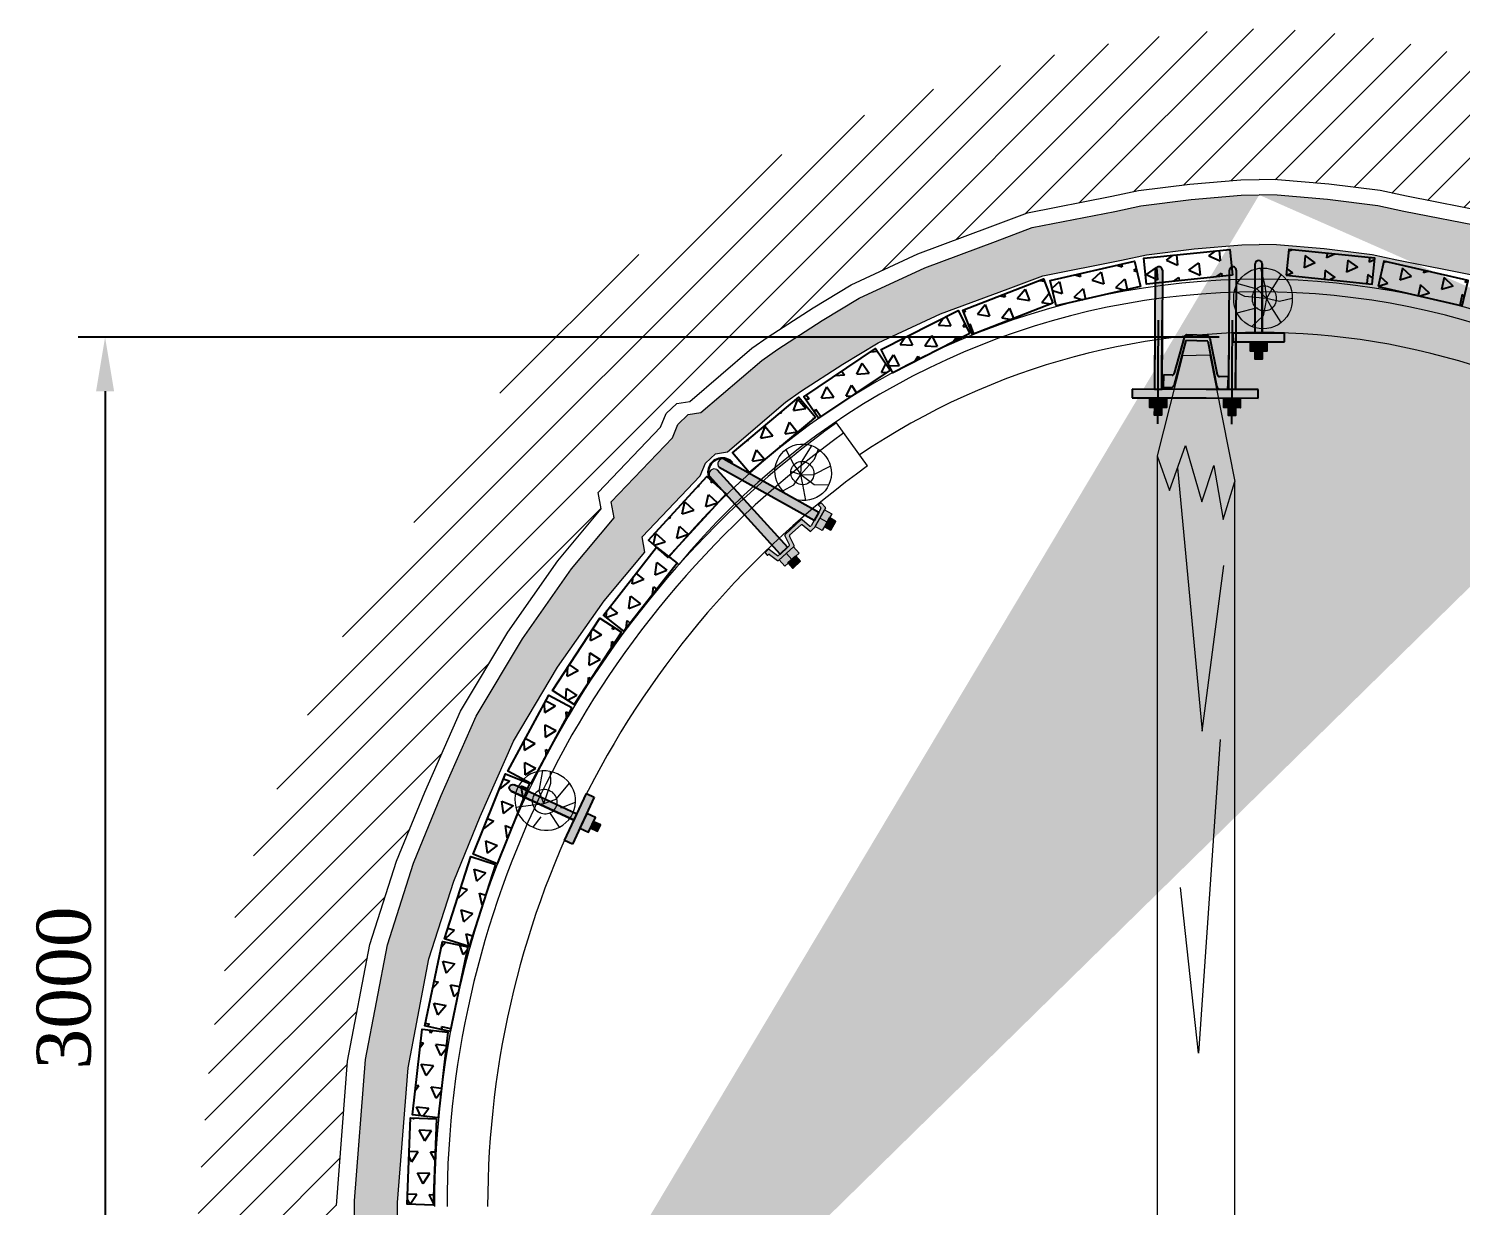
# Model space of a CAD drawing. Header units: millimetres. Extents: x -46762 to 217101, y -107409 to 31524.
# Drawn here: x 114351 to 117664, y -83309 to -80586 of the extents above; entities that cross this region are included whole.
import ezdxf

# ---------------------------------------------------------------- set-up
doc = ezdxf.new("R2010")
doc.units = ezdxf.units.MM
doc.layers.add('АП155', color=130, linetype='Continuous')
doc.styles.get("Standard").update_dxf_attribs({"font": 'TIMES.TTF'})
doc.dimstyles.new('ISO-25', dxfattribs={"dimscale": 50, "dimtxt": 2.5, "dimasz": 2.5, "dimexe": 1.25, "dimexo": 0.625, "dimtad": 1, "dimdec": 0, "dimtxsty": 'Standard', "dimcen": 2.5, "dimadec": 0, "dimazin": 0, "dimtfac": 1, "dimtdec": 0, "dimtmove": 0, "dimatfit": 3, "dimfxl": 1, "dimarcsym": 0})

# ---------------------------------------------------------------- blocks, each defined once
blk = doc.blocks.new('малик')
at = {"color": 7, "linetype": 'ByBlock', "lineweight": 9}
for p, q in [((117428.6909205339, 3163.968094087497), (117438.9293063907, 3122.875612338161)), ((117476.8090733806, 3149.679889349311), (117455.3292196006, 3115.312123301359)), ((117420.9614535526, 3115.312123301359), (117373.7057752367, 3128.200035569345)), ((117442.4413073326, 3093.832269521379), (117420.9614535526, 3115.312123301359)), ((117438.9293063907, 3122.875612338161), (117442.4362078757, 3093.83736897826)), ((117455.3292196006, 3115.312123301359), (117442.4413073326, 3093.832269521379)), ((117392.7884114651, 3098.669046341267), (117368.4238110949, 3110.614576150692)), ((117442.4443673377, 3093.837369529778), (117392.7884114651, 3098.669046341267)), ((117442.4362078757, 3093.83736897826), (117435.1750152459, 3053.928943744948)), ((117455.3321224337, 3072.364357724917), (117442.4413066432, 3093.84246912448)), ((117472.7174443139, 3086.577119380221), (117442.4443673377, 3093.837369529778)), ((117502.3518785533, 3093.841418669588), (117472.7174443139, 3086.577119380221)), ((117420.9643566998, 3072.359711900484), (117373.7104209998, 3059.465411741701)), ((117435.1750152459, 3053.928943744948), (117408.9592397311, 3028.510861341907)), ((117476.8166218418, 3037.999495631244), (117455.3321224337, 3072.364357724917))]:
    blk.add_line(p, q, dxfattribs=at)
at = {"color": 7, "linetype": 'ByBlock', "lineweight": 9, "extrusion": (0, 0, -1)}
for centre, major_axis, ratio, start_param, end_param in [((117434.6703237774, 3096.498831196397), (-47.89496162553311, 47.89496162553311), 0.9999999999990257, 5.458408654375653, 8.678623107073939), ((117437.5578575065, 3095.240444359137), (-19.5650630113129, 19.5650630113129), 0.9999999999981642, 5.430675389852599, 8.685277357385274), ((117434.6706836241, 3091.174856994578), (-47.89496162553311, 47.89496162553311), 0.9999999999990257, 2.31681600078586, 5.537030453484146), ((117437.5580472185, 3092.433634156318), (-19.5650630113204, 19.5650630113204), 0.9999999999974641, 2.310161750473125, 5.564763718006)]:
    blk.add_ellipse(centre, major_axis=major_axis, ratio=ratio, start_param=start_param, end_param=end_param, dxfattribs=at)
blk = doc.blocks.new('пзска2')
h = blk.add_hatch(color=9)
edge = h.paths.add_edge_path()
edge.add_line((79387.98750919643, 12480.88038879467), (79626.61282625502, 12400.73938868508))
edge.add_line((79626.61282625502, 12400.73938868508), (79619.42709265536, 12379.46739037297))
edge.add_line((79619.42709265536, 12379.46739037297), (79380.50641894205, 12459.07713288825))
edge.add_arc((79388.0866276481, 12468.66130303135), 12.219487769909, 90.46476017502539, 231.6592020791473, ccw=False)
edge = h.paths.add_edge_path()
edge.add_line((79376.41128150029, 12453.27671080609), (79570.36676375166, 12307.02080642545))
edge.add_line((79570.36676375166, 12307.02080642545), (79556.43053562287, 12288.54982692463))
edge.add_line((79556.43053562287, 12288.54982692463), (79362.53888556157, 12434.86732976127))
edge.add_arc((79372.4885213633, 12441.80124308344), 12.12742373903379, 71.12758126217437, 214.8726875495767, ccw=False)
h = blk.add_hatch(color=9)
edge = h.paths.add_edge_path()
edge.add_arc((79627.66398735114, 12420.72381651853), 1.914105600024586, 52.96569549510618, 133.1878639533618)
edge.add_line((79626.35398748063, 12422.11941695804), (79622.81355695822, 12418.79614233415))
edge.add_arc((79624.12355682859, 12417.40054189431), 1.914105600024586, 133.1878639533618, 232.9656954951062)
edge.add_line((79622.97070427213, 12415.8725591618), (79628.84420245845, 12411.44104481605))
edge.add_arc((79627.69134990202, 12409.91306208345), 1.914105600024586, -18.6650954844352, 52.96569549510622, ccw=False)
edge.add_line((79629.5047839201, 12409.30047959075), (79614.98623600847, 12366.32107847746))
edge.add_arc((79612.22517342953, 12367.25527092905), 2.914821109766541, 257.45859269138043, 341.3069946315402, ccw=False)
edge.add_line((79611.59223424859, 12364.40999939622), (79591.76046854799, 12375.53003915623))
edge.add_arc((79590.82431692723, 12373.86048221169), 1.914105600024586, 60.71984011856469, 142.9656954951062)
edge.add_line((79589.29633419457, 12375.0133347681), (79559.30466016682, 12335.26257932364))
edge.add_arc((79560.83264289954, 12334.10972676726), 1.914105600024586, 142.9656954951062, 217.0077024047578)
edge.add_line((79559.30412506853, 12332.95758376856), (79573.74374478357, 12313.80091985691))
edge.add_arc((79572.21522695292, 12312.64877685838), 1.914105600024586, -37.03430450489378, 37.00770240475782, ccw=False)
edge.add_line((79573.74320968543, 12311.49592430188), (79553.3143543138, 12284.41966196534))
edge.add_arc((79551.78637158129, 12285.5725145218), 1.914105600024586, 243.75876048676588, 322.96569549510616, ccw=False)
edge.add_line((79550.94004681602, 12283.85567596226), (79530.18626878763, 12294.08636202247))
edge.add_arc((79529.28421841265, 12292.60412100991), 1.735146477547994, 58.67647690679077, 148.0479790627951)
edge.add_line((79527.81196128958, 12293.52237601954), (79522.58798516571, 12286.59855452305))
edge.add_arc((79524.1159678984, 12285.44570196656), 1.914105600024586, 142.9656954951062, 232.9656954951062)
edge.add_line((79522.96311534199, 12283.91771923393), (79526.78307217342, 12281.03558784272))
edge.add_arc((79527.93592472986, 12282.56357057532), 1.914105600024586, 232.9656954951062, 322.9656954951062)
edge.add_line((79529.46390746254, 12281.41071801892), (79530.39560312434, 12282.64558094673))
edge.add_arc((79531.92358585686, 12281.49272839027), 1.914105600024586, 63.75876048676588, 142.9656954951062, ccw=False)
edge.add_line((79532.76991062213, 12283.2095669499), (79553.5236886504, 12272.97888088954))
edge.add_arc((79554.44295332953, 12274.3886519282), 1.68300384172545, 236.8929700268868, 329.831485954733)
edge.add_line((79555.8979961485, 12273.54286689265), (79584.53142966857, 12311.49341984757))
edge.add_arc((79583.00344693588, 12312.646272404), 1.914105600024586, 322.9656954951062, 397.0077024047578)
edge.add_line((79584.53196476665, 12313.79841540256), (79570.09234505187, 12332.95507931418))
edge.add_arc((79571.62086288244, 12334.1072223128), 1.914105600024586, 142.9656954951062, 217.0077024047578, ccw=False)
edge.add_line((79570.09288014992, 12335.26007486929), (79591.64296116919, 12363.82240185412))
edge.add_arc((79593.17094390187, 12362.66954929769), 1.914105600024586, 60.71984011856472, 142.9656954951062, ccw=False)
edge.add_line((79594.10709552257, 12364.33910624214), (79613.93886122323, 12353.21906648218))
edge.add_arc((79614.87501284402, 12354.88862342658), 1.914105600024586, 240.7198401185647, 322.9656954951062)
edge.add_line((79616.40299557667, 12353.73577087015), (79622.41552269796, 12361.70473235566))
edge.add_arc((79620.88753996545, 12362.85758491213), 1.914105600024586, 322.9656954951062, 341.3349045155648)
edge.add_line((79622.70097398342, 12362.24500241931), (79639.65450114332, 12412.43269670682))
edge.add_arc((79637.84106712518, 12413.04527919958), 1.914105600024586, 341.3349045155648, 412.9656954951062)
edge.add_line((79638.99391968161, 12414.57326193209), (79628.81683990761, 12422.25179925104))
edge = h.paths.add_edge_path(flags=16)
edge.add_arc((79620.88753996545, 12362.85758491213), 1.914105600024586, 322.9656954951062, 341.3349045155648)
edge.add_arc((79620.88753996545, 12362.85758491213), 1.914105600024586, 322.9656954951062, 341.3349045155648)
edge = h.paths.add_edge_path(flags=17)
edge.add_arc((79620.88753996545, 12362.85758491213), 1.914105600024586, 322.9656954951062, 341.3349045155648)
for points in [[(79638.48391189406, 12408.21222226877), (79656.85667648932, 12401.91922041512), (79642.3228326132, 12359.90285361517), (79623.96931663199, 12366.25150191964)], [(79653.34273550026, 12391.76065295233), (79646.02476543353, 12370.60489283986), (79661.44509861642, 12365.46674914093), (79668.66776640742, 12386.61382562178)], [(79583.94558119617, 12310.33219509802), (79599.40411664211, 12298.57659927863), (79572.38519902097, 12263.26957749148), (79556.96244741342, 12275.07193390929)], [(79592.87698438467, 12290.04725683594), (79605.15206058545, 12280.79099684118), (79591.3095542854, 12262.22888473643), (79578.80820147251, 12271.66284811296)]]:
    blk.add_hatch(color=9).paths.add_polyline_path(points)
at = {"color": 7}
for points in [[(79626.61282625502, 12400.73938868508), (79619.42709265536, 12379.46739037297), (79380.50641894205, 12459.07713288825)], [(79387.98750919643, 12480.88038879467), (79626.61282625502, 12400.73938868508)], [(79376.41128150029, 12453.27671080609), (79570.36676375166, 12307.02080642545), (79556.43053562287, 12288.54982692463), (79362.53888556157, 12434.86732976127)], [(79653.34273550026, 12391.76065295233), (79646.02476543353, 12370.60489283986), (79661.44509861642, 12365.46674914093), (79668.66776640742, 12386.61382562178), (79653.34273550026, 12391.76065295233)], [(79592.87698438467, 12290.04725683594), (79605.15206058545, 12280.79099684118), (79591.3095542854, 12262.22888473643), (79578.80820147251, 12271.66284811296), (79592.87698438467, 12290.04725683594)]]:
    blk.add_lwpolyline(points, dxfattribs=at)
at = {"color": 9, "linetype": 'ByBlock', "lineweight": 30}
blk.add_arc((79389.55610634592, 12450.26644457345), 32.10477288046426, 52.17423131706771, 238.6491880507332, dxfattribs=at)
at = {"layer": 'АП155', "color": 7, "lineweight": 9}
for p, q in [((79622.81355695822, 12418.79614233415), (79626.35398748063, 12422.11941695804)), ((79628.81683990761, 12422.25179925104), (79638.99391968161, 12414.57326193209)), ((79629.5047839201, 12409.30047959075), (79614.98623600847, 12366.32107847746)), ((79639.65450114332, 12412.43269670682), (79622.70097398342, 12362.24500241931)), ((79622.97070427213, 12415.8725591618), (79628.84420245845, 12411.44104481605)), ((79623.96931663199, 12366.25150191964), (79638.48391189406, 12408.21222226877)), ((79638.48391189406, 12408.21222226877), (79656.85667648932, 12401.91922041512)), ((79656.85667648932, 12401.91922041512), (79642.3228326132, 12359.90285361517)), ((79668.66776640742, 12386.61382562178), (79653.34273550019, 12391.76065295236)), ((79559.30466016682, 12335.26257932364), (79589.29633419457, 12375.0133347681)), ((79570.09288014992, 12335.26007486929), (79591.64296116919, 12363.82240185412)), ((79611.59223424859, 12364.40999939622), (79591.76046854799, 12375.53003915623)), ((79613.93886122323, 12353.21906648218), (79594.10709552257, 12364.33910624214)), ((79622.41552269796, 12361.70473235566), (79616.40299557667, 12353.73577087015)), ((79642.3228326132, 12359.90285361517), (79623.96931663199, 12366.25150191964)), ((79649.58975455136, 12380.91103701509), (79631.22661426303, 12387.23186209419)), ((79646.02476543354, 12370.60489283985), (79661.44509861642, 12365.46674914093)), ((79661.44509861642, 12365.46674914093), (79668.66776640742, 12386.61382562178)), ((79573.74374478357, 12313.80091985691), (79559.30412506853, 12332.95758376856)), ((79584.53196476665, 12313.79841540256), (79570.09234505187, 12332.95507931418)), ((79522.58798516571, 12286.59855452305), (79527.81196128958, 12293.52237601954)), ((79530.18626878763, 12294.08636202247), (79550.94004681602, 12283.85567596226)), ((79553.3143543138, 12284.41966196534), (79573.74320968543, 12311.49592430188)), ((79555.8979961485, 12273.54286689265), (79584.53142966857, 12311.49341984757)), ((79556.96244741342, 12275.07193390929), (79583.94558119617, 12310.33219509802)), ((79570.45401430462, 12292.7020645036), (79585.89465783161, 12280.92308838508)), ((79599.40411664211, 12298.57659927863), (79572.38519902097, 12263.26957749148)), ((79581.66704094349, 12307.69697902192), (79581.66704094349, 12307.69697902192)), ((79583.94558119617, 12310.33219509802), (79599.40411664211, 12298.57659927863)), ((79605.15206058545, 12280.79099684118), (79592.87698438467, 12290.04725683594)), ((79522.96311534199, 12283.91771923393), (79526.78307217342, 12281.03558784272)), ((79529.46390746254, 12281.41071801892), (79530.39560312434, 12282.64558094673)), ((79532.76991062213, 12283.2095669499), (79553.5236886504, 12272.97888088954)), ((79572.38519902097, 12263.26957749148), (79556.96244741342, 12275.07193390929)), ((79559.51661648304, 12278.33896102992), (79559.51661648304, 12278.33896102992)), ((79578.80820147251, 12271.66284811296), (79591.3095542854, 12262.22888473643)), ((79591.3095542854, 12262.22888473643), (79605.15206058545, 12280.79099684118))]:
    blk.add_line(p, q, dxfattribs=at)
for centre, radius, start, end in [((79388.0866276481, 12468.66130303135), 12.219487769909, 90.46476017502546, 231.6592020791473), ((79372.4885213633, 12441.80124308344), 12.12742373903379, 71.12758126217444, 214.8726875495767), ((79627.66398735114, 12420.72381651853), 1.914105600024586, 52.96569549510618, 133.1878639533618), ((79624.12355682859, 12417.40054189431), 1.914105600024586, 133.1878639533618, 232.9656954951062), ((79627.69134990202, 12409.91306208345), 1.914105600024586, 341.3349045155648, 52.96569549510618), ((79637.84106712518, 12413.04527919958), 1.914105600024586, 341.3349045155648, 52.96569549510618), ((79590.82431692723, 12373.86048221169), 1.914105600024586, 60.71984011856469, 142.9656954951062), ((79593.17094390187, 12362.66954929769), 1.914105600024586, 60.71984011856469, 142.9656954951062), ((79612.22517342953, 12367.25527092905), 2.914821109766541, 257.4585926913804, 341.3069946315402), ((79620.88753996545, 12362.85758491213), 1.914105600024586, 322.9656954951062, 341.3349045155648), ((79620.88753996545, 12362.85758491213), 1.914105600024586, 322.9656954951062, 341.3349045155648), ((79620.88753996545, 12362.85758491213), 1.914105600024586, 322.9656954951062, 341.3349045155648), ((79620.88753996545, 12362.85758491213), 1.914105600024586, 322.9656954951062, 341.3349045155648), ((79560.83264289954, 12334.10972676726), 1.914105600024586, 142.9656954951062, 217.0077024047578), ((79571.62086288244, 12334.1072223128), 1.914105600024586, 142.9656954951062, 217.0077024047578), ((79614.87501284402, 12354.88862342658), 1.914105600024586, 240.7198401185647, 322.9656954951062), ((79529.28421841265, 12292.60412100991), 1.735146477547994, 58.67647690679077, 148.0479790627951), ((79572.21522695292, 12312.64877685838), 1.914105600024586, 322.9656954951062, 37.00770240475778), ((79583.00344693588, 12312.646272404), 1.914105600024586, 322.9656954951062, 37.00770240475778), ((79524.1159678984, 12285.44570196656), 1.914105600024586, 142.9656954951062, 232.9656954951062), ((79527.93592472986, 12282.56357057532), 1.914105600024586, 232.9656954951062, 322.9656954951062), ((79531.92358585686, 12281.49272839027), 1.914105600024586, 63.75876048676592, 142.9656954951062), ((79551.78637158129, 12285.5725145218), 1.914105600024586, 243.7587604867659, 322.9656954951062), ((79554.44295332953, 12274.3886519282), 1.68300384172545, 236.8929700268868, 329.831485954733)]:
    blk.add_arc(centre, radius, start, end, dxfattribs=at)
blk = doc.blocks.new('мальчик')
at = {"color": 7, "linetype": 'ByBlock', "lineweight": 9}
for p, q in [((62110.5411704303, -3203.251974368038), (62085.97194289577, -3164.321193746476)), ((62083.27620618363, -3233.022133383558), (62042.34116641428, -3211.960909759669)), ((62111.79205275768, -3231.774464713362), (62110.5411704303, -3203.251974368038)), ((62111.79852717445, -3231.767395405818), (62083.27620618363, -3233.022133383558)), ((62107.09785335849, -3254.836199794005), (62111.79852717445, -3231.767395405818)), ((62134.35986856846, -3225.069260782394), (62111.79205275768, -3231.774464713362)), ((62100.17231643222, -3292.291638475426), (62107.09785335849, -3254.836199794005))]:
    blk.add_line(p, q, dxfattribs=at)
for points in [[(62146.7858041219, -3174.437593927016), (62127.79529363174, -3209.416393931552), (62111.79175579009, -3231.7676932888), (62081.42476313832, -3254.816826403253), (62047.11996643751, -3255.790661856568)], [(62153.31908767713, -3269.800450136626), (62128.16933134344, -3256.022516857224), (62111.79741108326, -3231.772872682202), (62080.45041735284, -3196.901753586132), (62071.1476882838, -3173.15576927796)]]:
    blk.add_lwpolyline(points, dxfattribs=at)
for centre, radius, start, end in [((62108.099128069, -3224.993232519671), 63.65949652277222, 315.2626785509929, 139.7673758162139), ((62104.71962127228, -3228.683259538283), 63.65949652277222, 135.2626785509929, 319.7673758162139), ((62107.51981327798, -3229.643810923456), 26.00486603317605, 133.6736795422713, 320.1486362764767), ((62109.30149624598, -3227.698421052695), 26.00486603317605, 314.8814180920772, 141.3563748268686)]:
    blk.add_arc(centre, radius, start, end, dxfattribs=at)
blk = doc.blocks.new('малчик')
at = {"color": 7, "linetype": 'ByBlock', "lineweight": 9}
for p, q in [((119627.7657393114, 1610.4430128768), (119628.4698462511, 1637.569267079249)), ((119654.6362349919, 1591.769802840485), (119646.6565953917, 1640.097049478427)), ((119615.593246907, 1573.865760420405), (119584.1780287269, 1611.446094139625)), ((119644.0689532542, 1563.29150951164), (119627.7657393114, 1610.4430128768)), ((119644.0630419651, 1563.292165543156), (119654.6362349919, 1591.769802840485)), ((119604.7621011095, 1553.266675202045), (119570.7307680805, 1566.50352419159)), ((119644.0723132252, 1563.296417088539), (119615.593246907, 1573.865760420405)), ((119668.9597904083, 1560.529138580998), (119644.0630419651, 1563.292165543156)), ((119709.1526768028, 1555.327278835044), (119668.9597904083, 1560.529138580998)), ((119607.6371590696, 1508.77504948611), (119629.9210252962, 1542.627032700286)), ((119669.0404644479, 1508.836633281964), (119650.0863085295, 1532.747085186653))]:
    blk.add_line(p, q, dxfattribs=at)
at = {"color": 7, "linetype": 'ByBlock', "lineweight": 9, "extrusion": (0, 0, -1)}
for centre, major_axis, ratio, start_param, end_param in [((119638.4088399553, 1569.248207332115), (-47.89496162578067, 47.89496162578067), 0.9999999999946823, 3.45771997180005, 6.677934424498158), ((119643.2482390612, 1571.467422897527), (-47.89496162578067, 47.89496162578067), 0.9999999999946823, 0.3161273182102568, 3.536341770908364), ((119643.3077980296, 1568.318162476637), (-19.56506301142971, 19.56506301142971), 0.999999999992481, 0.2883940536884071, 3.5429960212207)]:
    blk.add_ellipse(centre, major_axis=major_axis, ratio=ratio, start_param=start_param, end_param=end_param, dxfattribs=at)
at = {"color": 7, "linetype": 'ByBlock', "lineweight": 9, "extrusion": (0, 0, -0.9999999999999998)}
blk.add_ellipse((119640.7564568189, 1567.148187443883), major_axis=(-19.56506301141584, 19.56506301141584), ratio=0.9999999999939162, start_param=3.451065721488449, end_param=6.705667689021001, dxfattribs=at)
blk = doc.blocks.new('ск16')
h = blk.add_hatch(color=9)
edge = h.paths.add_edge_path()
edge.add_line((76510.91213818084, 28276.66980265561), (76510.91213818084, 28116.66980265561))
edge.add_line((76510.91213818084, 28116.66980265561), (76494.91213818084, 28116.66980265561))
edge.add_line((76494.91213818084, 28116.66980265561), (76494.91213818084, 28276.66980265561))
edge.add_arc((76502.91213818084, 28276.66980265561), 8, 0, 180, ccw=False)
for points in [[(76562.91213818084, 28116.66980265561), (76442.91213818084, 28116.66980265561), (76442.91213818084, 28096.66980265561), (76562.91213818084, 28096.66980265561)], [(76521.91213818084, 28096.66980265561), (76521.91213818084, 28074.66980265561), (76483.91213818084, 28074.66980265561), (76483.91213818084, 28096.66980265561)], [(76494.91213818084, 28074.66980265561), (76510.91213818084, 28074.66980265561), (76510.91213818084, 28056.66980265561), (76494.91213818084, 28056.66980265561)]]:
    blk.add_hatch(color=9).paths.add_polyline_path(points)
at = {"color": 7}
for p, q in [((76494.91213818084, 28116.66980265561), (76494.91213818084, 28276.66980265561)), ((76510.91213818084, 28116.66980265561), (76510.91213818084, 28276.66980265561)), ((76442.91213818084, 28116.66980265561), (76442.91213818084, 28096.66980265561)), ((76562.91213818084, 28116.66980265561), (76442.91213818084, 28116.66980265561)), ((76442.91213818084, 28096.66980265561), (76562.91213818084, 28096.66980265561)), ((76562.91213818084, 28096.66980265561), (76562.91213818084, 28116.66980265561)), ((76494.91213818084, 28074.66980265561), (76494.91213818084, 28056.66980265561)), ((76510.91213818084, 28074.66980265561), (76510.91213818084, 28056.66980265561))]:
    blk.add_line(p, q, dxfattribs=at)
for points in [[(76510.91213818084, 28276.66980265561), (76510.91213818084, 28116.66980265561), (76494.91213818084, 28116.66980265561), (76494.91213818084, 28276.66980265561)], [(76502.91213818084, 28096.66980265561), (76521.91213818084, 28096.66980265561), (76521.91213818084, 28074.66980265561), (76483.91213818084, 28074.66980265561), (76483.91213818084, 28096.66980265561), (76521.91213818084, 28096.66980265561)], [(76521.91213818084, 28096.66980265561), (76521.91213818084, 28074.66980265561), (76483.91213818084, 28074.66980265561), (76483.91213818084, 28096.66980265561), (76521.91213818084, 28096.66980265561)], [(76494.91213818084, 28074.66980265561), (76510.91213818084, 28074.66980265561), (76510.91213818084, 28056.66980265561), (76494.91213818084, 28056.66980265561), (76494.91213818084, 28074.66980265561)]]:
    blk.add_lwpolyline(points, dxfattribs=at)
blk.add_arc((76502.91213818084, 28276.66980265561), 8, 0, 180, dxfattribs=at)
blk = doc.blocks.new('затяж')
h = blk.add_hatch()
h.set_pattern_fill('TRIANG', scale=6, style=0)
h.set_pattern_definition([(59.99999999999999, (-60928.14965484699, 7032.150187674619), (-28.5749897581405, 49.49334591314033), [28.575, -28.575]), (120, (-60928.14965484699, 7032.150187674619), (-57.14998975814051, 5.913140350699564e-06), [28.57499999999999, -28.57499999999999]), (0, (-60942.43715484699, 7056.896887674618), (28.575, 49.49334), [28.575, -28.575])])
h.paths.add_polyline_path([(59094.13031474774, -5736.145065864868), (59094.13031474774, -5936.145065864868), (59034.13031474774, -5936.145065864868), (59034.13031474774, -5736.145065864868)])
at = {"color": 7}
blk.add_lwpolyline([(59094.13031474774, -5736.145065864868), (59094.13031474774, -5936.145065864868), (59034.13031474774, -5936.145065864868), (59034.13031474774, -5736.145065864868), (59094.13031474774, -5736.145065864868)], dxfattribs=at)
blk = doc.blocks.new('*D350')
at = {"color": 0, "lineweight": -2}
for p, q in [((117105.8737092593, -81300.37447178375), (114465.7103232909, -81300.37447178375)), ((114528.2103232909, -81425.37447178375), (114528.2103232909, -84186.97392309329)), ((117105.8737092593, -84311.97392309329), (114465.7103232909, -84311.97392309329))]:
    blk.add_line(p, q, dxfattribs=at)
at = {"color": 0, "lineweight": 0}
for points in [[(114507.3769899576, -81425.37447178375), (114549.0436566242, -81425.37447178375), (114528.2103232909, -81300.37447178375)], [(114507.3769899576, -84186.97392309329), (114549.0436566242, -84186.97392309329), (114528.2103232909, -84311.97392309329)]]:
    blk.add_solid(points, dxfattribs=at)
at = {"layer": 'Defpoints', "color": 0, "lineweight": 0}
for p in [(117137.1237092593, -81300.37447178375), (114528.2103232909, -84311.97392309329), (117137.1237092593, -84311.97392309329)]:
    blk.add_point(p, dxfattribs=at)
at = {"color": 0, "lineweight": 15, "insert": (114433.3788524906, -82806.1741974385), "char_height": 125, "attachment_point": 5, "rotation": 90}
blk.add_mtext('3000', dxfattribs=at)
blk = doc.blocks.new('СВПУСИЛ')
for p, q in [((92835.68864560979, -42722.83628213483), (92813.13744283852, -42805.17972907244)), ((92889.34829006574, -42718.48972523742), (92841.87090192134, -42717.02425091516)), ((92895.1603212854, -42724.67198154904), (92912.59007695144, -42808.24951212644)), ((92839.92056259899, -42729.97024166628), (92812.07433528174, -42834.5254429917)), ((92890.49647502229, -42731.53135747064), (92839.92056259899, -42729.97024166628)), ((92890.49647502229, -42731.53135747064), (92911.8412693842, -42837.60492747583)), ((92807.98556257886, -42810.02308842212), (92787.99508336019, -42809.40604660222)), ((92937.42391551984, -42814.01843420598), (92917.43343630117, -42813.40139238608)), ((92806.09132797911, -42838.97843119822), (92787.10037272134, -42838.39224146931)), ((92936.52920488098, -42843.00462907307), (92917.5382496232, -42842.41843934415))]:
    blk.add_line(p, q)
at = {"color": 7}
for p, q in [((92787.99508336019, -42809.40604660222), (92787.10037272134, -42838.39224146931)), ((92937.42391551984, -42814.01843420598), (92936.52920488098, -42843.00462907307))]:
    blk.add_line(p, q, dxfattribs=at)
for centre, radius, start, end in [((92841.68578937539, -42723.02139468079), 5.999999999999999, 88.23202484565921, 178.2320248464925), ((92889.16317751977, -42724.48686900306), 5.999999999999999, 358.2320248464926, 88.23202484565921), ((92808.13982303382, -42805.02546861746), 4.999999999999999, 268.2320248456592, 358.2320248464926), ((92917.58769675612, -42808.40377258141), 4.999999999999999, 178.2320248464925, 268.2320248456592), ((92806.27644052506, -42832.98128743262), 5.999999999999999, 268.2320248456592, 358.2320248464926), ((92917.7233621692, -42836.42129557856), 5.999999999999999, 178.2320248464925, 268.2320248456592)]:
    blk.add_arc(centre, radius, start, end)
blk = doc.blocks.new('спецск')
h = blk.add_hatch(color=9)
edge = h.paths.add_edge_path()
edge.add_line((92785.5398890838, -42466.88011163719), (92783.95573497117, -42742.66077485179))
edge.add_line((92783.95573497117, -42742.66077485179), (92767.95599893623, -42742.56886830785))
edge.add_line((92767.95599893623, -42742.56886830785), (92769.53967341034, -42466.87170394573))
edge.add_arc((92777.53987016655, -42466.70668996213), 8.00189838437035, -1.2418438218481924, 181.1816289845473, ccw=False)
h = blk.add_hatch(color=9)
edge = h.paths.add_edge_path()
edge.add_line((92956.53065366369, -42467.11995945335), (92954.94649955106, -42742.90062266796))
edge.add_line((92954.94649955106, -42742.90062266796), (92938.94676351614, -42742.80871612403))
edge.add_line((92938.94676351614, -42742.80871612403), (92940.53043799025, -42467.11155176189))
edge.add_arc((92948.53063474646, -42466.94653777829), 8.00189838437035, -1.2418438218481924, 181.1816289845473, ccw=False)
for points in [[(92886.94762140264, -42742.51001985621), (92715.95685682274, -42742.27017204004), (92715.84197364282, -42762.2698420837), (92886.83273822271, -42762.50968989986), (93006.83075848463, -42763.19898897942), (93006.94564166456, -42743.19931893576)], [(92794.84067031524, -42762.7236306444), (92794.71429881733, -42784.72326769243), (92756.7149257344, -42784.50498965057), (92756.84129723231, -42762.50535260254)], [(92767.7147442584, -42784.56817539953), (92783.7144802933, -42784.66008194347), (92783.6110854314, -42802.65978498275), (92767.61134939647, -42802.5678784388)], [(92965.83143489517, -42762.96347846057), (92965.70506339724, -42784.9631155086), (92927.70569031431, -42784.74483746674), (92927.83206181222, -42762.74520041872)], [(92938.7055088383, -42784.80802321569), (92954.70524487321, -42784.89992975963), (92954.60185001131, -42802.89963279893), (92938.60211397638, -42802.80772625498)]]:
    blk.add_hatch(color=9).paths.add_polyline_path(points)
at = {"color": 7}
for p, q in [((92767.95599893623, -42742.56886830785), (92768.87506437564, -42582.57150795864)), ((92775.32780616144, -42822.64122019215), (92776.70922314876, -42582.15445813439)), ((92783.95573497117, -42742.66077485179), (92784.87480041054, -42582.66341450257)), ((92938.94676351614, -42742.80871612403), (92939.86582895555, -42582.8113557748)), ((92946.31857074135, -42822.88106800831), (92947.69998772867, -42582.39430595055)), ((92954.94649955106, -42742.90062266796), (92955.86556499045, -42582.90326231874)), ((92715.95685682274, -42742.27017204004), (92715.84197364282, -42762.2698420837)), ((92886.94762140264, -42742.51001985621), (92715.95685682274, -42742.27017204004)), ((93006.94564166456, -42743.19931893576), (92886.94762140264, -42742.51001985621)), ((93006.83075848463, -42763.19898897942), (93006.94564166456, -42743.19931893576)), ((92715.84197364282, -42762.2698420837), (92886.83273822271, -42762.50968989986)), ((92767.7147442584, -42784.56817539953), (92767.61134939647, -42802.5678784388)), ((92783.7144802933, -42784.66008194347), (92783.6110854314, -42802.65978498275)), ((92886.83273822271, -42762.50968989986), (93006.83075848463, -42763.19898897942)), ((92938.7055088383, -42784.80802321569), (92938.60211397638, -42802.80772625498)), ((92954.70524487321, -42784.89992975963), (92954.60185001131, -42802.89963279893))]:
    blk.add_line(p, q, dxfattribs=at)
for points in [[(92785.5398890838, -42466.88011163719), (92783.95573497117, -42742.66077485179), (92767.95599893623, -42742.56886830785), (92769.53967341034, -42466.87170394573)], [(92956.53065366369, -42467.11995945335), (92954.94649955106, -42742.90062266796), (92938.94676351614, -42742.80871612403), (92940.53043799025, -42467.11155176189)], [(92775.84098377377, -42762.61449162348), (92794.84067031524, -42762.7236306444), (92794.71429881733, -42784.72326769243), (92756.7149257344, -42784.50498965057), (92756.84129723231, -42762.50535260254), (92794.84067031524, -42762.7236306444)], [(92794.84067031524, -42762.7236306444), (92794.71429881733, -42784.72326769243), (92756.7149257344, -42784.50498965057), (92756.84129723231, -42762.50535260254), (92794.84067031524, -42762.7236306444)], [(92767.7147442584, -42784.56817539953), (92783.7144802933, -42784.66008194347), (92783.6110854314, -42802.65978498275), (92767.61134939647, -42802.5678784388), (92767.7147442584, -42784.56817539953)], [(92946.83174835368, -42762.85433943965), (92965.83143489517, -42762.96347846057), (92965.70506339724, -42784.9631155086), (92927.70569031431, -42784.74483746674), (92927.83206181222, -42762.74520041872), (92965.83143489517, -42762.96347846057)], [(92965.83143489517, -42762.96347846057), (92965.70506339724, -42784.9631155086), (92927.70569031431, -42784.74483746674), (92927.83206181222, -42762.74520041872), (92965.83143489517, -42762.96347846057)], [(92938.7055088383, -42784.80802321569), (92954.70524487321, -42784.89992975963), (92954.60185001131, -42802.89963279893), (92938.60211397638, -42802.80772625498), (92938.7055088383, -42784.80802321569)]]:
    blk.add_lwpolyline(points, dxfattribs=at)
for centre in [(92777.53987016655, -42466.70668996213), (92948.53063474646, -42466.94653777829)]:
    blk.add_arc(centre, 8.00189838437035, 358.7581561781518, 181.1816289845474, dxfattribs=at)

msp = doc.modelspace()

# ---------------------------------------------------------------- hatches: boundary and pattern name
at = {"lineweight": 0}
h = msp.add_hatch(dxfattribs=at)
h.set_pattern_fill('JIS_WOOD', scale=100, style=0)
h.set_pattern_definition([(45, (56195.76325502712, -78375.66156037094), (-49.99999991609842, 49.99999991609842), [])])
h.paths.add_polyline_path([(118750.6534083098, -81733.63051899284), (118752.1618696954, -81757.50101246405), (118077.335959124, -81633.52145728393), (118184.405920295, -81270.61903828377), (118348.9813645023, -81329.78546330356), (118383.5420986236, -81335.45342536186), (118372.1248235221, -81325.65490655105), (118334.618646199, -81299.10318880039), (118229.9147656879, -81231.94271745006), (118142.4009282779, -81178.8389361423), (117987.6888113358, -81106.9927861756), (117820.7092073889, -81045.19923232532), (117734.1855293716, -81012.36040587178), (117539.233634408, -80974.04849931048), (117477.9002337936, -80960.91303789034), (117359.155455072, -80946.11320959349), (117240.9472528315, -80936.14014898124), (117198.29455133, -80935.2611904023), (117155.6418498286, -80936.14014898124), (117037.4336475881, -80946.11320959349), (116918.6888688665, -80960.91303789034), (116857.355468252, -80974.04849931048), (116662.4035732884, -81012.36040587178), (116575.8798952712, -81045.19923232532), (116408.9002913243, -81106.9927861756), (116254.1881743822, -81178.8389361423), (116166.6743369722, -81231.94271745006), (116061.9704564611, -81299.10318880039), (116024.464279138, -81325.65490655105), (115880.6917520873, -81449.04317549116), (115850.9996498785, -81453.72850830093), (115825.9955316629, -81477.15690138275), (115813.4934725552, -81508.3942977497), (115669.3123174432, -81659.68569639859), (115676.0019449586, -81697.57122349617), (115575.6598376048, -81817.91432004538), (115459.709175726, -81982.82842152915), (115350.4481413626, -82165.57127079318), (115267.9444643723, -82352.77156635729), (115202.6884649063, -82512.57326395431), (115141.0438384059, -82705.35211062092), (115089.3423026176, -82975.64003515246), (115063.5134358043, -83309.66563790185), (115063.5134358043, -84314.96154953045), (119333.0756668558, -84314.96154953045), (119333.0756668558, -83309.66563790185), (119307.2468000424, -82975.64003515246), (119255.5452642542, -82705.35211062092), (119193.9006377538, -82512.57326395431), (119128.6446382878, -82352.77156635729), (119046.1409612974, -82165.57127079318), (118936.8799269341, -81982.82842152915), (118820.9292650552, -81817.91432004538)])
h.paths.add_polyline_path([(119046.055732599, -84632.19402997571), (119653.2928341847, -84503.1217995442), (119653.2928341847, -84183.14922473943), (119333.0756668558, -84251.21348481457), (119333.0756668558, -83309.66563790193), (119307.2468000425, -82975.64003515255), (119255.5452642542, -82705.35211062092), (119193.9006377537, -82512.57326395423), (119128.6446382877, -82352.77156635743), (119046.1409612975, -82165.5712707933), (118936.8799269341, -81982.82842152918), (118820.9292650552, -81817.91432004535), (118750.6534083098, -81733.63051899281), (118752.1618696954, -81757.50101246405), (118077.335959124, -81633.52145728393), (118184.405920295, -81270.61903828377), (118348.9813645024, -81329.78546330356), (118383.5420986236, -81335.45342536186), (118372.1248235221, -81325.654906551), (118362.1478556018, -81318.59191972773), (118440.5054303993, -81331.44256576359), (118620.1096206667, -81151.16524599178), (118698.3943887555, -81164.06508823665), (118548.1993643509, -81035.16491207042), (118505.0672604293, -81004.63043665717), (118384.6577978416, -80927.3958946043), (118284.01688482, -80866.32654610038), (118106.0979503366, -80783.70347363866), (117914.0714057977, -80712.64088671084), (117814.5691760779, -80674.87623628927), (117590.3744968697, -80630.81754374379), (117519.8410861631, -80615.71176311062), (117383.2845906333, -80598.69196056924), (117247.3451580567, -80587.22294086516), (117198.29455133, -80586.21213849938), (117149.2439446033, -80587.22294086516), (117013.3045120268, -80598.69196056924), (116876.7480164969, -80615.71176311062), (116806.2146057904, -80630.81754374379), (116582.0199265822, -80674.87623628927), (116482.5176968624, -80712.64088671084), (116290.4911523234, -80783.70347363866), (116112.57221784, -80866.32654610038), (116011.9313048185, -80927.3958946043), (115891.5218422308, -81004.63043665717), (115848.3897383091, -81035.16491207042), (115683.0513322009, -81177.06142135155), (115648.9054146608, -81182.44955408279), (115620.1506787129, -81209.39220612688), (115605.773310739, -81245.31521194888), (115439.9649823601, -81419.30032039511), (115447.6580540029, -81462.86867655731), (115332.2646305461, -81601.26323758891), (115198.9213693854, -81790.91445429524), (115073.2711798675, -82001.0687309489), (114978.3919513286, -82216.34907084762), (114903.3475519427, -82400.12102308418), (114832.4562314673, -82621.81669675079), (114772.9994653108, -82932.64780996206), (114743.2962684754, -83316.77725312386), (114743.2962684754, -84632.19402997571)])
at = {"lineweight": 15}
h = msp.add_hatch(dxfattribs=at)
h.set_pattern_fill('GRAVEL', scale=10, style=0)
h.set_pattern_definition([(228.0128, (24572.1670675493, -38712.40461960947), (-2032.001726589601, -2286.002808951258), [34.1721, -3383.05]), (184.9697, (24549.3070675493, -38737.80461960947), (3048.004930617913, 253.9982075387458), [58.6405, -5805.4]), (132.5104, (24490.8870675493, -38742.88461960947), (2539.998151833169, -2794.002729246041), [41.34819999999999, -4093.47]), (267.2737, (24391.8270675493, -38806.38461960947), (253.9988970828173, 5079.998365336643), [53.40049999999999, -5286.639999999999]), (292.8337, (24389.2870675493, -38859.72461960947), (-1270.003605550191, 3048.001733005111), [52.3634, -5183.98]), (357.2737, (24409.6070675493, -38907.98461960947), (-5079.998365336643, 253.9988970828175), [53.40049999999999, -5286.639999999999]), (37.6942, (24462.9470675493, -38910.52461960947), (-3302.002086123993, -2539.997735698489), [70.61939999999998, -6991.310000000001]), (72.2553, (24518.8270675493, -38867.34461960947), (1778.00355654672, 5588.00162060364), [66.672, -6600.53]), (121.4296, (24539.1470675493, -38803.84461960947), (-2032.000523526448, 3301.996115997269), [53.5813, -5304.55]), (175.2364, (24511.2070675493, -38758.12461960947), (2793.997805305446, -253.9976162721156), [61.17129999999998, -2997.389999999999]), (222.3974, (24450.2470675493, -38753.04461960947), (-3048.000091723971, -2793.996365063697), [79.1078, -7831.68]), (138.8141, (24643.2870675493, -38808.92461960948), (-1777.998867422474, 1523.997655712401), [27.0005, -2673.06]), (171.4692, (24622.9670675493, -38791.14461960948), (3301.99495955914, -508.0012800045699), [51.36819999999997, -5085.459999999997]), (225, (24572.1670675493, -38783.52461960947), (-5.329070518200751e-14, -253.9998268700197), [35.9209, -323.289]), (203.1986, (24554.3870675493, -38753.04461960947), (1270.004282559083, 508.0022274306265), [19.3441, -1915.06]), (291.8014, (24536.6070675493, -38760.66461960947), (-254.0001781894509, 762.0004908731864), [27.3566, -1340.48]), (30.9638, (24546.7670675493, -38786.06461960947), (761.9991954808227, 508.0003958660552), [44.43199999999998, -1436.629999999999]), (161.5651, (24584.8670675493, -38763.20461960947), (508.0002318180981, -253.9996222465077), [32.1287, -771.0899999999999]), (16.38950000000001, (24389.2870675493, -38760.66461960947), (2540.001401396935, 761.9984149967804), [45.00880000000001, -4455.88]), (70.3462, (24432.4670675493, -38747.96461960947), (-1015.997168867651, -2793.9960488545), [37.7599, -3738.219999999999]), (293.1986, (24584.8670675493, -38712.40461960947), (-508.0022274306264, 1270.004282559083), [38.688, -1895.72]), (343.6105, (24600.1070675493, -38747.96461960947), (-2540.001401396935, 761.9984149967811), [45.00879999999999, -4455.879999999997]), (339.444, (24389.2870675493, -38918.14461960948), (-1270.001576425591, 507.9993836050138), [43.4035, -2126.77]), (294.7751, (24429.9270675493, -38933.38461960947), (-1269.997040362684, 2793.998702615667), [36.36719999999998, -3600.359999999999]), (66.80140000000002, (24587.4070675493, -38966.40461960947), (508.0022274306268, 1270.004282559083), [38.688, -1895.72]), (17.35400000000001, (24602.6470675493, -38930.84461960947), (-3302.000178185996, -1015.998467560563), [42.57829999999999, -4215.239999999999]), (69.444, (24462.9470675493, -38966.40461960947), (-507.9993836050144, -1270.001576425591), [21.7018, -2148.48]), (101.3099, (24572.1670675493, -38966.40461960947), (-253.9987462887348, 1015.996746090262), [12.9515, -1282.2]), (165.9638, (24569.6270675493, -38953.70461960947), (762.0005354697173, -253.9995604123641), [52.3634, -994.905]), (186.0090000000001, (24518.8270675493, -38941.00461960947), (2539.996254442795, 253.9994068547858), [48.5267, -4804.139999999999]), (303.6901, (24546.7670675493, -38808.92461960948), (-254.0000871307233, 507.999509923184), [36.6324, -879.178]), (353.1572, (24567.0870675493, -38839.40461960947), (4318.001785664343, -508.002275165484), [63.95569999999999, -6331.599999999999]), (60.94540000000001, (24630.5870675493, -38847.02461960947), (-1015.997636582909, -1777.995761083413), [26.1508, -2588.94]), (90, (24643.2870675493, -38824.16461960947), (-254, 254), [15.24, -238.76]), (120.2564, (24513.7470675493, -38933.38461960947), (1015.997846683611, -1777.999103247756), [35.2867, -3493.39]), (48.01279999999999, (24495.9670675493, -38902.90461960947), (2032.001726589601, 2286.002808951258), [68.3443, -3348.88]), (0, (24541.6870675493, -38852.10461960947), (254, 254), [66.04, -187.96]), (325.3048, (24607.7270675493, -38852.10461960947), (-2539.995599095369, 1778.000169048476), [40.161, -3975.93]), (254.0546, (24640.7470675493, -38874.96461960947), (-254.0006479701474, -1016.002420320363), [36.9829, -1812.17]), (207.646, (24630.5870675493, -38910.52461960947), (-4825.998304902272, -2540.001597472339), [60.2145, -5961.25]), (175.4261, (24577.2470675493, -38938.46461960947), (-3302.000760474751, 253.9987711219462), [63.70289999999998, -6306.579999999997]), (175.4261, (24577.2470675493, -38938.46461960947), (-3302.000760474751, 253.9987711219462), [63.70289999999998, -6306.579999999997])])
edge = h.paths.add_edge_path()
edge.add_line((115105.3718890499, -84311.79409992907), (115105.3718890499, -83298.93695769808))
edge.add_line((115105.3718890499, -83298.93695769808), (115130.6943074944, -82971.46087657123))
edge.add_line((115130.6943074944, -82971.46087657123), (115181.3820876789, -82706.4727152658))
edge.add_line((115181.3820876789, -82706.4727152658), (115241.8179960127, -82517.47384598482))
edge.add_line((115241.8179960127, -82517.47384598482), (115305.7944660774, -82360.80551500733))
edge.add_line((115305.7944660774, -82360.80551500733), (115386.680423911, -82177.27581347391))
edge.add_line((115386.680423911, -82177.27581347391), (115493.7990850516, -81998.1161573327))
edge.add_line((115493.7990850516, -81998.11615733268), (115607.4762045406, -81836.43566568193))
edge.add_line((115607.4762045406, -81836.43566568193), (115705.8508195933, -81718.4522376925))
edge.add_line((115705.8508195933, -81718.4522376925), (115699.2923612449, -81681.30956406743))
edge.add_line((115699.2923612449, -81681.30956406743), (115840.6464348841, -81532.98466343127))
edge.add_line((115840.6464348841, -81532.98466343127), (115852.903355578, -81502.35976503229))
edge.add_line((115852.903355578, -81502.35976503229), (115877.4171969658, -81479.39075220698))
edge.add_line((115877.4171969658, -81479.39075220698), (115906.527101092, -81474.79728866799))
edge.add_line((115906.527101092, -81474.79728866799), (116047.4805589849, -81353.82839755024))
edge.add_line((116047.4805589849, -81353.82839755024), (116084.2513210664, -81327.79730171626))
edge.add_line((116084.2513210664, -81327.79730171626), (116186.9021843126, -81261.95370235319))
edge.add_line((116186.9021843126, -81261.95370235319), (116272.7000641263, -81209.8911716593))
edge.add_line((116272.7000641263, -81209.8911716593), (116424.3786101479, -81139.45376973116))
edge.add_line((116424.3786101479, -81139.45376973116), (116588.0841042135, -81078.87185419168))
edge.add_line((116588.0841042135, -81078.87185419168), (116672.9112395245, -81046.67692629604))
edge.add_line((116672.9112395245, -81046.67692629604), (116864.0405483124, -81009.1162335889))
edge.add_line((116864.0405483124, -81009.1162335889), (116924.1713332285, -80996.23833023582))
edge.add_line((116924.1713332285, -80996.23833023582), (117040.5877829556, -80981.72869465066))
edge.add_line((117040.5877829556, -80981.72869465066), (117156.478177309, -80971.95118424651))
edge.add_line((117156.478177309, -80971.95118424651), (117198.29455133, -80971.08946014951))
edge.add_line((115205.034872968, -84311.79409992907), (115205.034872968, -83302.93400989228))
edge.add_line((115205.034872968, -83302.93400989228), (115229.1514619627, -82991.05202786671))
edge.add_line((115229.1514619627, -82991.05202786671), (115277.4255383289, -82738.68235043297))
edge.add_line((115277.4255383289, -82738.68235043297), (115334.9835462659, -82558.68342730822))
edge.add_line((115334.9835462659, -82558.68342730822), (115395.913517756, -82409.47549304395))
edge.add_line((115395.913517756, -82409.47549304395), (115472.9477633119, -82234.68530110735))
edge.add_line((115472.9477633119, -82234.68530110735), (115574.9655358267, -82064.05705716333))
edge.add_line((115574.9655358267, -82064.05705716333), (115683.2294591496, -81910.07563654357))
edge.add_line((115683.2294591496, -81910.07563654357), (115776.9195687236, -81797.71046702983))
edge.add_line((115776.9195687236, -81797.71046702983), (115770.6734179156, -81762.33649214881))
edge.add_line((115770.6734179156, -81762.33649214881), (115905.2963451911, -81621.07468201913))
edge.add_line((115905.2963451911, -81621.07468201913), (115916.9696029947, -81591.90811211534))
edge.add_line((115916.9696029947, -81591.90811211534), (115940.3161186022, -81570.03286180552))
edge.add_line((115940.3161186022, -81570.03286180552), (115968.0398368177, -81565.65813462553))
edge.add_line((115968.0398368177, -81565.65813462553), (116102.281225287, -81450.44966689433))
edge.add_line((116102.281225287, -81450.44966689433), (116137.300998698, -81425.65814705245))
edge.add_line((116137.300998698, -81425.65814705245), (116235.0637255991, -81362.94995718286))
edge.add_line((116235.0637255991, -81362.94995718286), (116316.7759920884, -81313.36659461726))
edge.add_line((116316.7759920884, -81313.36659461726), (116461.2317502042, -81246.2833546857))
edge.add_line((116461.2317502042, -81246.2833546857), (116617.1417445524, -81188.58629226714))
edge.add_line((116617.1417445524, -81188.58629226714), (116697.9294924677, -81157.92445617606))
edge.add_line((116697.9294924677, -81157.92445617606), (116879.957405599, -81122.15236788354))
edge.add_line((116879.957405599, -81122.15236788354), (116937.2248198048, -81109.88769802346))
edge.add_line((116937.2248198048, -81109.88769802346), (117048.0976290687, -81096.06899746618))
edge.add_line((117048.0976290687, -81096.06899746618), (117158.4694332147, -81086.75708279555))
edge.add_line((117158.4694332147, -81086.75708279555), (117198.29455133, -81085.93639317935))
edge.add_line((115105.3718890499, -84311.79409992907), (115205.034872968, -84311.79409992907))
edge.add_line((118272.6618777742, -81302.34788772358), (118209.6869183475, -81261.95370235319))
edge.add_line((118209.6869183475, -81261.95370235319), (118123.8890385338, -81209.8911716593))
edge.add_line((118123.8890385338, -81209.8911716593), (117972.2104925121, -81139.45376973116))
edge.add_line((117972.2104925121, -81139.45376973116), (117808.5049984465, -81078.87185419168))
edge.add_line((117808.5049984465, -81078.87185419168), (117723.6778631355, -81046.67692629604))
edge.add_line((117723.6778631355, -81046.67692629604), (117532.5485543477, -81009.1162335889))
edge.add_line((117532.5485543477, -81009.1162335889), (117472.4177694316, -80996.23833023582))
edge.add_line((117472.4177694316, -80996.23833023582), (117356.0013197045, -80981.72869465066))
edge.add_line((117356.0013197045, -80981.72869465066), (117240.1109253511, -80971.95118424651))
edge.add_line((117240.1109253511, -80971.95118424651), (117198.29455133, -80971.08946014951))
edge.add_line((118301.3469224753, -81456.49070691763), (118294.3078773731, -81450.44966689433))
edge.add_line((118294.3078773731, -81450.44966689433), (118259.2881039621, -81425.65814705245))
edge.add_line((118259.2881039621, -81425.65814705245), (118161.525377061, -81362.94995718286))
edge.add_line((118161.525377061, -81362.94995718286), (118079.8131105717, -81313.36659461726))
edge.add_line((118079.8131105717, -81313.36659461726), (117935.3573524558, -81246.2833546857))
edge.add_line((117935.3573524558, -81246.2833546857), (117779.4473581077, -81188.58629226714))
edge.add_line((117779.4473581077, -81188.58629226714), (117698.6596101924, -81157.92445617606))
edge.add_line((117698.6596101924, -81157.92445617606), (117516.6316970611, -81122.15236788354))
edge.add_line((117516.6316970611, -81122.15236788354), (117459.3642828553, -81109.88769802346))
edge.add_line((117459.3642828553, -81109.88769802346), (117348.4914735914, -81096.06899746618))
edge.add_line((117348.4914735914, -81096.06899746618), (117238.1196694453, -81086.75708279555))
edge.add_line((117238.1196694453, -81086.75708279555), (117198.29455133, -81085.93639317935))
edge.add_line((118178.6439295439, -81375.19622277323), (118368.5959032119, -81443.4857495706))
edge.add_line((118368.5959032119, -81443.4857495706), (118950.3521756387, -81538.89380623167))
edge.add_line((118950.3521756387, -81538.89380623167), (118983.6967300038, -81556.53672028967))
edge.add_line((118983.6967300038, -81556.53672028967), (120137.975414228, -81317.9221666638))
edge.add_line((118272.6618777742, -81302.34788772358), (118348.9813645023, -81329.78546330356))
edge.add_line((118348.9813645023, -81329.78546330356), (118930.7376369291, -81425.19351996464))
edge.add_line((118930.7376369291, -81425.19351996464), (118964.0821912943, -81442.83643402264))
edge.add_line((118964.0821912943, -81442.83643402264), (120094.5353447346, -81209.14713672403))
edge.add_line((120094.5353447346, -81209.14713672403), (120118.5114395527, -81321.94579431319))

# ---------------------------------------------------------------- linework, layer by layer
at = {"color": 7, "lineweight": 15}
for p, q in [((116292.2869803986, -81598.10790919595), (116220.5268234201, -81498.21056253236)), ((116961.8828604372, -81574.87674305812), (116961.8828604371, -84232.40292773786)), ((117141.8828604371, -84232.40292773786), (117141.8828604372, -81634.37190487394))]:
    msp.add_line(p, q, dxfattribs=at)
at = {"color": 1, "lineweight": 15}
msp.add_line((115855.788192601, -81826.63028957073), (115833.1613362561, -81807.87844288674), dxfattribs=at)
at = {"color": 7, "lineweight": 0}
for points in [[(115063.5134358043, -83309.66563790185), (115089.3423026176, -82975.64003515246), (115141.0438384059, -82705.35211062092), (115202.6884649063, -82512.57326395431), (115267.9444643723, -82352.77156635729), (115350.4481413626, -82165.57127079318), (115459.709175726, -81982.82842152915), (115575.6598376048, -81817.91432004538), (115676.0019449586, -81697.57122349617), (115669.3123174432, -81659.68569639859), (115813.4934725552, -81508.3942977497), (115825.9955316629, -81477.15690138275), (115850.9996498785, -81453.72850830093), (115880.6917520873, -81449.04317549116), (116024.464279138, -81325.65490655105), (116061.9704564611, -81299.10318880039), (116166.6743369722, -81231.94271745006), (116254.1881743822, -81178.8389361423), (116408.9002913243, -81106.9927861756), (116575.8798952712, -81045.19923232532), (116662.4035732884, -81012.36040587178), (116857.355468252, -80974.04849931048), (116918.6888688665, -80960.91303789034), (117037.4336475881, -80946.11320959349), (117155.6418498286, -80936.14014898124), (117198.29455133, -80935.2611904023)], [(118362.1478556018, -81318.59191972774), (118334.618646199, -81299.10318880039), (118229.9147656879, -81231.94271745006), (118142.4009282779, -81178.8389361423), (117987.6888113358, -81106.9927861756), (117820.7092073889, -81045.19923232532), (117734.1855293716, -81012.36040587178), (117539.233634408, -80974.04849931048), (117477.9002337936, -80960.91303789034), (117359.155455072, -80946.11320959349), (117240.9472528315, -80936.14014898124), (117198.29455133, -80935.2611904023)], [(115105.3718890499, -84311.79409992907), (115105.3718890499, -83298.93695769808), (115130.6943074944, -82971.46087657123), (115181.3820876789, -82706.4727152658), (115241.8179960127, -82517.47384598482), (115305.7944660774, -82360.80551500733), (115386.680423911, -82177.27581347391), (115493.7990850516, -81998.11615733268), (115607.4762045406, -81836.43566568193), (115705.8508195933, -81718.4522376925), (115699.2923612449, -81681.30956406743), (115840.6464348841, -81532.98466343127), (115852.903355578, -81502.35976503229), (115877.4171969658, -81479.39075220698), (115906.527101092, -81474.79728866799), (116047.4805589849, -81353.82839755024), (116084.2513210664, -81327.79730171626), (116186.9021843126, -81261.95370235319), (116272.7000641263, -81209.8911716593), (116424.3786101479, -81139.45376973116), (116588.0841042135, -81078.87185419168), (116672.9112395245, -81046.67692629604), (116864.0405483124, -81009.1162335889), (116924.1713332285, -80996.23833023582), (117040.5877829556, -80981.72869465066), (117156.478177309, -80971.95118424651), (117198.29455133, -80971.08946014951)], [(118272.6618777742, -81302.34788772358), (118209.6869183475, -81261.95370235319), (118123.8890385338, -81209.8911716593), (117972.2104925121, -81139.45376973116), (117808.5049984465, -81078.87185419168), (117723.6778631355, -81046.67692629604), (117532.5485543477, -81009.1162335889), (117472.4177694316, -80996.23833023582), (117356.0013197045, -80981.72869465066), (117240.1109253511, -80971.95118424651), (117198.29455133, -80971.08946014951)], [(115205.034872968, -84311.79409992907), (115205.034872968, -83302.93400989228), (115229.1514619627, -82991.05202786671), (115277.4255383289, -82738.68235043297), (115334.9835462659, -82558.68342730822), (115395.913517756, -82409.47549304395), (115472.9477633119, -82234.68530110735), (115574.9655358267, -82064.05705716333), (115683.2294591496, -81910.07563654357), (115776.9195687236, -81797.71046702983), (115770.6734179156, -81762.33649214881), (115905.2963451911, -81621.07468201913), (115916.9696029947, -81591.90811211534), (115940.3161186022, -81570.03286180552), (115968.0398368177, -81565.65813462553), (116102.281225287, -81450.44966689433), (116137.300998698, -81425.65814705245), (116235.0637255991, -81362.94995718286), (116316.7759920884, -81313.36659461726), (116461.2317502042, -81246.2833546857), (116617.1417445524, -81188.58629226714), (116697.9294924677, -81157.92445617606), (116879.957405599, -81122.15236788354), (116937.2248198048, -81109.88769802346), (117048.0976290687, -81096.06899746618), (117158.4694332147, -81086.75708279555), (117198.29455133, -81085.93639317935)], [(118301.3469224753, -81456.49070691763), (118294.3078773731, -81450.44966689433), (118259.2881039621, -81425.65814705245), (118161.525377061, -81362.94995718286), (118079.8131105717, -81313.36659461726), (117935.3573524558, -81246.2833546857), (117779.4473581077, -81188.58629226714), (117698.6596101924, -81157.92445617606), (117516.6316970611, -81122.15236788354), (117459.3642828553, -81109.88769802346), (117348.4914735914, -81096.06899746618), (117238.1196694453, -81086.75708279555), (117198.29455133, -81085.93639317935)]]:
    msp.add_lwpolyline(points, dxfattribs=at)
at = {"color": 7, "lineweight": 15}
for points in [[(117084.2442603923, -81341.51225829613), (117021.0632637595, -81343.65192161396), (116961.8828604372, -81574.87674305812)], [(117084.2442603923, -81341.51225829613), (117141.8828604372, -81634.37190487394)], [(116961.8828604372, -81574.87674305812), (116990.8146089032, -81655.28197186178), (117028.0122208875, -81550.5561844848), (117065.2092947353, -81680.95680790278), (117092.9383943162, -81597.17617800116), (117115.2570691341, -81722.17145448708), (117141.8828604372, -81634.37190487394)], [(117009.5603561752, -81602.50538115318), (117066.4684953501, -82211.8731500819), (117116.5276393932, -81828.31003161368)], [(117108.1843541244, -82231.469081486), (117058.1252100811, -82956.90381204028), (117016.4087837365, -82573.34069357207)]]:
    msp.add_lwpolyline(points, dxfattribs=at)
for centre, radius, start, end in [((117198.29455133, -82939.22291081054), 1773, 48.31431862771888, 140.3499999996649), ((117198.29455133, -82939.22291081054), 1744, 48.44108298932121, 140.3499999996649), ((117198.29455133, -82939.22291081054), 1650, 48.88290500395838, 124.0730355664), ((117523.29455133, -83311.79409992907), 2233, 125.6911599998229, 180), ((117523.29455133, -83311.79409992907), 2204, 125.6911599998229, 180), ((117523.29455133, -83311.79409992907), 2110, 125.6911599998229, 180)]:
    msp.add_arc(centre, radius, start, end, dxfattribs=at)

# ---------------------------------------------------------------- block references
for p, rotation in [((116750.5829950381, -21786.09171236014), 275.9163643497598), ((109228.5703335934, -22311.76821529933), 282.9908996713619), ((100658.0983906113, -24063.5335663678), 291.2410824579034), ((94944.51361222542, -25982.60684205241), 296.8625572840239), ((88134.25685094803, -29134.4478317335), 303.9128445513291), ((82596.38758817976, -32518.59555862149), 309.9818901887885), ((76235.97130242565, -37542.20463139231), 317.546060444042), ((72841.65271570419, -40894.13672238609), 321.9643726645536), ((69376.79043130783, -44874.6552709908), 326.860792664785), ((66308.43679126448, -49072.4107470281), 331.6787586346222), ((62808.16036359705, -54991.98638729459), 338.1245861887257), ((60916.730642705, -59001.3402938076), 342.2079742663757), ((58740.43539599075, -64867.9490715243), 348.0548623131768), ((57245.56587564796, -70569.73971819208), 353.5499201131317), ((56453.23655159718, -75190.45505675004), 357.8798416657925)]:
    msp.add_blockref('затяж', p, dxfattribs=dict(at, rotation=rotation))
at = {"color": 7, "lineweight": 15, "xscale": -1}
for p, rotation in [((117646.006107622, -21786.09171236014), 84.08363565024021), ((125168.0187690667, -22311.76821529933), 77.00910032863806)]:
    msp.add_blockref('затяж', p, dxfattribs=dict(at, rotation=rotation))
at = {"color": 5, "lineweight": 15}
for name, p in [('спецск', (24188.73380406341, -38678.39262032509)), ('СВПУСИЛ', (24188.67514718068, -38578.13073925808))]:
    msp.add_blockref(name, p, dxfattribs=at)
at = {"color": 9}
for name, p, rotation in [('ск16', (40673.0784135833, -109350.0731395478), 359.9570912710282), ('пзска2', (35635.4318378527, -79095.9983166646), 349.2929411579245)]:
    msp.add_blockref(name, p, dxfattribs=dict(at, rotation=rotation))
at = {"color": 7, "lineweight": 15}
msp.add_blockref('малик', (-227.5208274289034, -84304.3819833863), dxfattribs=at)
at = {"color": 7, "lineweight": 15, "xscale": -1}
for name, p in [('мальчик', (178249.7256678354, -78385.94308945752)), ('малчик', (235187.2654040869, -83942.81331657956))]:
    msp.add_blockref(name, p, dxfattribs=at)
at = {"color": 9, "xscale": -1, "rotation": 65.04290872882271}
msp.add_blockref('ск16', (173387.3081540574, -24915.03649408591), dxfattribs=at)

# ---------------------------------------------------------------- dimensions: what is measured, and where the dimension line sits
at = {"color": 7, "lineweight": 15}
dim = msp.add_linear_dim(base=(114528.2103232909, -84311.97392309329), p1=(117137.1237092593, -81300.37447178375), p2=(117137.1237092593, -84311.97392309329), angle=90, text='3000', dimstyle='ISO-25', dxfattribs=at)
dim.commit()
dim.dimension.update_dxf_attribs({"geometry": '*D350', "text_midpoint": (114433.3788524906, -82806.1741974385)})

doc.saveas('drawing.dxf')
